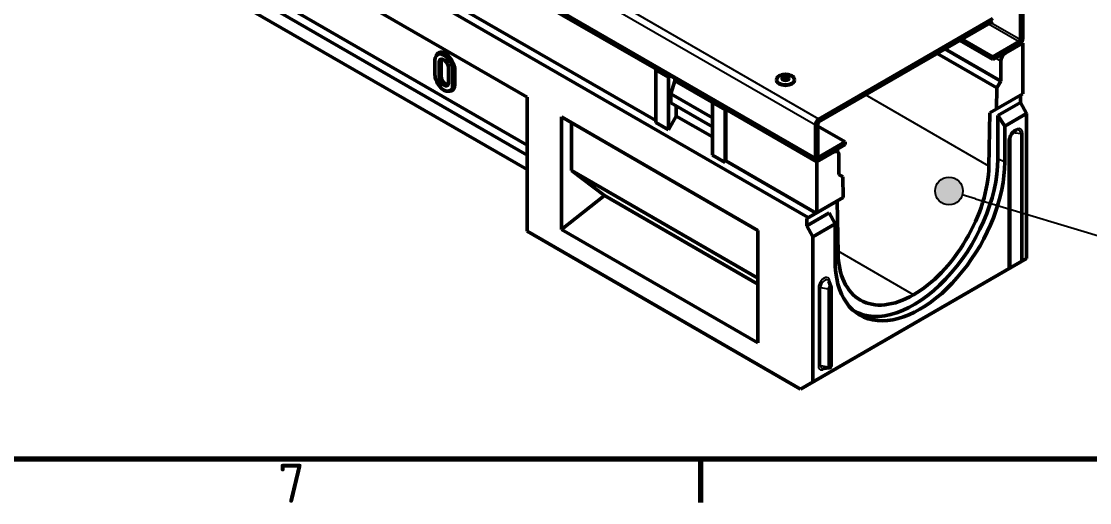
# Model space of a CAD drawing. Header units: millimetres. Extents: x 0 to 2181, y -65 to 1050.
# Drawn here: x 218.4 to 458.8, y 15.3 to 123.6 of the extents above; entities that cross this region are included whole.
import ezdxf

# ---------------------------------------------------------------- set-up
doc = ezdxf.new("R2010")
doc.units = ezdxf.units.MM
doc.header["$LTSCALE"] = 2.5
for name, color, linetype, lineweight in [('Rahmen (ISO)', 7, 'Continuous', 70), ('Sichtbar (ISO)', 7, 'Continuous', 50), ('Sichtbar schmal (ISO)', 7, 'Continuous', 25), ('Symbol (ISO)', 7, 'Continuous', 25)]:
    doc.layers.add(name, color=color, linetype=linetype, lineweight=lineweight)
doc.styles.add('Notiztext (DIN)', font='isocpeur.ttf')

# ---------------------------------------------------------------- blocks, each defined once
blk = doc.blocks.new('Ränder Standardrahmen')
at = {"layer": 'Rahmen (ISO)'}
blk.add_line((148.5, 10), (148.5, 6.1), dxfattribs=at)
at = {"layer": 'Rahmen (ISO)', "flags": 128}
blk.add_lwpolyline([(10, 10), (10, 410), (584, 410), (584, 10), (10, 10)], dxfattribs=at)
at = {"layer": 'Rahmen (ISO)', "color": 179, "insert": (110.452, 6.1), "char_height": 3.5, "attachment_point": 7, "style": 'Notiztext (DIN)'}
blk.add_mtext('7', dxfattribs=at)
blk = doc.blocks.new('Führungslinientext2')
at = {"layer": 'Symbol (ISO)'}
h = blk.add_hatch(color=256, dxfattribs=at)
edge = h.paths.add_edge_path(flags=0)
edge.add_arc((170.861, 34.161), 1.25, 0, 360)
for p, q in [((173.255, 33.44), (172.058, 33.8)), ((173.255, 33.44), (212.855, 21.52)), ((212.855, 21.52), (215.355, 21.52)), ((215.355, 21.52), (253.865, 21.52))]:
    blk.add_line(p, q, dxfattribs=at)
blk.add_circle((170.861, 34.161), 1.25, dxfattribs=at)
at = {"layer": 'Symbol (ISO)', "char_height": 3.5, "attachment_point": 7, "style": 'Notiztext (DIN)'}
for s, insert in [('Z-100 Rinne Nr. 0', (215.658, 29.04)), ('Art.-Nr. 02500000', (215.658, 22.808))]:
    blk.add_mtext(s, dxfattribs=dict(at, insert=insert))

msp = doc.modelspace()

# ---------------------------------------------------------------- linework, layer by layer
at = {"layer": 'Sichtbar (ISO)'}
for p, q in [((397.311, 92.346), (44.111, 296.266)), ((395.487, 79.389), (44.055, 282.288)), ((443.217, 119.499), (443.217, 171.755)), ((443.747, 172.061), (443.747, 119.805)), ((332.201, 106.537), (223.66, 169.203)), ((332.201, 95.743), (225.896, 157.119)), ((332.201, 93.473), (238.865, 147.361)), ((361.369, 112.763), (306.215, 144.606)), ((332.201, 90.207), (238.865, 144.095)), ((361.192, 101.23), (306.215, 132.971)), ((397.874, 101.587), (437.011, 124.183)), ((437.011, 123.571), (397.874, 100.975)), ((429.605, 119.295), (437.03, 115.008)), ((430.135, 119.601), (437.03, 115.621)), ((437.03, 115.621), (442.952, 119.04)), ((442.952, 118.427), (437.03, 115.008)), ((443.747, 118.683), (439.858, 116.437)), ((443.747, 118.683), (443.419, 118.872)), ((443.747, 107.252), (443.747, 118.683)), ((311.739, 115.83), (311.981, 116.173)), ((437.914, 108.578), (424.479, 116.335)), ((438.797, 110.109), (426.246, 117.356)), ((437.03, 115.008), (437.03, 115.621)), ((311.47, 111.566), (311.47, 114.832)), ((312.391, 111.034), (312.391, 114.3)), ((312.874, 114.43), (312.874, 111.164)), ((314.534, 113.063), (314.534, 109.797)), ((438.797, 114.6), (438.797, 110.109)), ((315.455, 112.531), (315.455, 109.265)), ((315.938, 112.661), (315.938, 109.395)), ((361.369, 112.763), (361.192, 112.661)), ((361.192, 112.661), (364.021, 111.028)), ((361.192, 100.822), (361.192, 112.661)), ((364.021, 111.028), (364.487, 111.297)), ((364.021, 111.028), (364.021, 99.189)), ((365.435, 110.211), (365.435, 110.75)), ((364.551, 107.252), (365.435, 110.211)), ((376.749, 103.679), (365.435, 110.211)), ((388.361, 110.313), (388.361, 110.435)), ((392.361, 110.313), (392.361, 110.435)), ((437.914, 108.578), (437.821, 103.83)), ((438.797, 110.109), (437.914, 108.578)), ((314.462, 107.848), (314.88, 107.886)), ((332.201, 76.327), (332.201, 106.537)), ((364.551, 105.21), (364.551, 107.252)), ((373.92, 101.842), (364.551, 107.252)), ((436.375, 102.995), (443.747, 107.252)), ((443.217, 106.945), (443.217, 105.312)), ((373.92, 99.801), (364.551, 105.21)), ((365.789, 102.251), (365.789, 104.496)), ((374.386, 105.581), (373.92, 105.312)), ((373.92, 93.473), (373.92, 105.312)), ((376.926, 103.782), (376.749, 103.679)), ((376.749, 103.679), (376.749, 91.84)), ((397.432, 91.942), (376.926, 103.782)), ((376.926, 103.782), (376.926, 92.146)), ((438.162, 102.394), (443.217, 105.312)), ((443.217, 105.312), (444.631, 102.863)), ((384.173, 76.531), (339.979, 102.046)), ((339.979, 76.735), (339.979, 102.046)), ((365.789, 102.251), (364.021, 99.189)), ((373.92, 97.556), (365.789, 102.251)), ((436.141, 90.985), (436.375, 102.995)), ((438.162, 92.596), (438.162, 102.394)), ((439.7, 100.016), (438.162, 102.394)), ((444.631, 102.863), (439.7, 100.016)), ((444.631, 70.203), (444.631, 102.863)), ((342.173, 100.78), (342.173, 89.986)), ((364.021, 99.189), (361.192, 100.822)), ((397.078, 92.861), (397.078, 100.209)), ((397.608, 100.516), (397.608, 93.167)), ((403.796, 96.433), (397.608, 100.005)), ((439.7, 100.016), (439.7, 91.851)), ((397.874, 93.014), (403.796, 96.433)), ((403.796, 96.433), (403.796, 95.821)), ((440.703, 67.935), (440.703, 96.632)), ((401.321, 94.188), (397.432, 91.942)), ((403.796, 95.821), (397.874, 92.402)), ((402.071, 94.262), (401.583, 94.543)), ((376.749, 91.84), (373.92, 93.473)), ((376.926, 92.146), (376.749, 91.84)), ((397.255, 80.409), (376.926, 92.146)), ((397.432, 91.942), (397.432, 80.511)), ((402.381, 89.085), (402.381, 93.575)), ((384.173, 65.737), (342.173, 89.986)), ((342.173, 89.986), (349.642, 84.341)), ((403.265, 88.574), (402.381, 89.085)), ((403.358, 83.933), (403.265, 88.574)), ((339.979, 76.735), (349.642, 84.341)), ((349.642, 84.341), (384.173, 64.404)), ((395.134, 79.185), (403.358, 83.933)), ((401.976, 83.135), (402.209, 71.394)), ((395.134, 77.552), (400.225, 80.491)), ((400.225, 80.491), (401.516, 77.97)), ((395.134, 77.552), (395.134, 79.185)), ((396.548, 75.102), (395.134, 77.552)), ((401.516, 77.97), (396.548, 75.102)), ((401.516, 69.805), (401.516, 77.97)), ((332.201, 76.327), (393.719, 40.809)), ((339.979, 76.735), (384.173, 51.22)), ((384.173, 51.22), (384.173, 76.531)), ((396.548, 42.442), (396.548, 75.102)), ((444.631, 70.203), (393.719, 40.809)), ((400.602, 63.909), (400.113, 65.104)), ((400.642, 63.705), (400.642, 46.15)), ((400.155, 45.58), (398.876, 45.406))]:
    msp.add_line(p, q, dxfattribs=at)
for centre, major_axis, start_param, end_param in [((442.952, 119.346), (-0.562, -0.974), 0.7853982, 2.3561945), ((442.952, 119.346), (0.187, 0.325), 3.9269908, 5.4977871), ((313.463, 113.682), (-1.409, 2.44), 3.9269908, 7.0685835), ((313.816, 113.886), (-1.5, 2.598), 3.9269908, 6.5434805), ((439.858, 115.212), (-0.75, -1.299), 3.9269908, 5.4977871), ((313.463, 113.682), (-0.758, 1.312), 3.9269908, 7.0685835), ((313.816, 113.886), (-0.667, 1.155), 6.2734206, 7.0685835), ((313.463, 110.416), (1.409, -2.44), 3.9269908, 7.0685835), ((313.463, 110.416), (0.758, -1.312), 3.9269908, 7.0685835), ((313.816, 110.62), (0.667, -1.155), 3.9269908, 6.29295), ((390.361, 110.313), (-0.75, 0), 3.6324753, 5.7923026), ((313.816, 110.62), (1.5, -2.598), 6.0228901, 7.0685835), ((390.361, 110.313), (2, 0), 3.1415927, 6.2831853), ((397.874, 100.669), (0.562, 0.974), 0.7853982, 2.3561945), ((397.874, 100.669), (-0.187, -0.325), 3.9269908, 5.4977871), ((401.321, 92.963), (0.75, 1.299), 5.4977871, 7.0685835), ((397.874, 93.32), (-0.562, -0.974), 5.4977871, 7.0685835), ((397.874, 93.32), (-0.187, -0.325), 5.4977871, 7.0685835), ((420.608, 80.828), (-13.5, -23.383), 5.4977871, 8.6393798), ((419.193, 81.645), (-13.413, -23.231), 6.2738395, 8.6393798)]:
    msp.add_ellipse(centre, major_axis=major_axis, ratio=0.5773503, start_param=start_param, end_param=end_param, dxfattribs=at)
msp.add_ellipse((390.361, 110.722), major_axis=(0.75, 0), ratio=0.5773503, dxfattribs=at)
for points, knots in [([(392.361, 110.435), (392.361, 110.559), (392.33, 110.683), (392.212, 110.92), (392.121, 111.034), (391.883, 111.243), (391.731, 111.337), (391.387, 111.492), (391.193, 111.553), (390.786, 111.633), (390.573, 111.654), (390.146, 111.653), (389.933, 111.633), (389.528, 111.553), (389.336, 111.493), (388.989, 111.337), (388.836, 111.241), (388.587, 111.021), (388.491, 110.896), (388.385, 110.656), (388.361, 110.546), (388.361, 110.435)], [3.9269908, 3.9269908, 3.9269908, 3.9269908, 4.2068125, 4.2068125, 4.5074231, 4.5074231, 4.8351205, 4.8351205, 5.1678559, 5.1678559, 5.4985928, 5.4985928, 5.8283481, 5.8283481, 6.1590886, 6.1590886, 6.4918197, 6.4918197, 6.8193411, 6.8193411, 7.0685835, 7.0685835, 7.0685835, 7.0685835]), ([(440.703, 96.632), (440.703, 96.764), (440.719, 96.913), (440.787, 97.232), (440.841, 97.403), (440.983, 97.748), (441.072, 97.921), (441.277, 98.249), (441.393, 98.403), (441.636, 98.672), (441.763, 98.788), (442.008, 98.971), (442.127, 99.038), (442.321, 99.12), (442.4, 99.141), (442.466, 99.15)], [0, 0, 0, 0, 0.2751585, 0.2751585, 0.5585912, 0.5585912, 0.8483392, 0.8483392, 1.1395659, 1.1395659, 1.4270277, 1.4270277, 1.7063702, 1.7063702, 1.9356602, 1.9356602, 1.9356602, 1.9356602]), ([(419.175, 62.038), (421.33, 63.282), (423.466, 64.989), (427.52, 69.199), (429.392, 71.68), (432.568, 77.063), (433.84, 79.913), (435.61, 85.612), (436.091, 88.405), (436.141, 90.985)], [-7.4539802, -7.4539802, -7.4539802, -7.4539802, -5.6252804, -5.6252804, -3.7501869, -3.7501869, -1.8750935, -1.8750935, 0, 0, 0, 0]), ([(402.209, 71.394), (402.258, 68.934), (402.717, 66.745), (404.427, 63.094), (405.681, 61.689), (408.827, 59.92), (410.688, 59.574), (414.777, 59.997), (416.965, 60.762), (419.175, 62.038)], [-7.4539802, -7.4539802, -7.4539802, -7.4539802, -5.6252804, -5.6252804, -3.7501869, -3.7501869, -1.8750935, -1.8750935, 0, 0, 0, 0]), ([(400.602, 63.909), (400.608, 63.894), (400.614, 63.878), (400.623, 63.849), (400.626, 63.834), (400.632, 63.806), (400.635, 63.793), (400.638, 63.766), (400.64, 63.753), (400.641, 63.728), (400.642, 63.716), (400.642, 63.705)], [2.77672883, 2.77672883, 2.77672883, 2.77672883, 2.84970159, 2.84970159, 2.92267436, 2.92267436, 2.99564712, 2.99564712, 3.06861989, 3.06861989, 3.14159265, 3.14159265, 3.14159265, 3.14159265]), ([(400.642, 46.15), (400.642, 46.091), (400.633, 46.041), (400.607, 45.949), (400.589, 45.908), (400.546, 45.83), (400.52, 45.794), (400.456, 45.723), (400.418, 45.689), (400.317, 45.626), (400.253, 45.596), (400.164, 45.581), (400.159, 45.581), (400.155, 45.58)], [3.1415927, 3.1415927, 3.1415927, 3.1415927, 3.5119316, 3.5119316, 3.8990636, 3.8990636, 4.2861957, 4.2861957, 4.6733277, 4.6733277, 5.0580378, 5.0580378, 5.0772528, 5.0772528, 5.0772528, 5.0772528])]:
    msp.add_open_spline(points, degree=3, knots=knots, dxfattribs=at)
at = {"layer": 'Sichtbar schmal (ISO)'}
for p, q in [((397.874, 101.587), (44.674, 305.507)), ((397.078, 100.209), (43.878, 304.129)), ((397.078, 92.861), (43.878, 296.781)), ((436.057, 123.02), (442.952, 119.04)), ((436.588, 123.326), (443.217, 119.499)), ((439.858, 116.437), (439.681, 116.539)), ((312.874, 114.43), (312.391, 114.3)), ((438.797, 114.6), (437.56, 115.315)), ((312.874, 111.164), (312.391, 111.034)), ((315.938, 112.661), (315.455, 112.531)), ((315.938, 109.395), (315.455, 109.265)), ((436.141, 90.985), (408.356, 107.027)), ((440.556, 96.428), (440.556, 67.85)), ((441.079, 68.152), (441.079, 97.923)), ((443.31, 98.222), (441.485, 98.504)), ((443.31, 98.222), (443.31, 69.44)), ((443.793, 69.719), (443.793, 98.296)), ((401.321, 94.188), (401.144, 94.29)), ((397.874, 93.014), (397.608, 93.167)), ((439.7, 91.851), (438.162, 92.596)), ((419.175, 62.038), (402.2, 71.839)), ((400.306, 64.633), (400.306, 65.024)), ((397.776, 63.564), (397.776, 46.009)), ((398.259, 46.084), (398.259, 63.639)), ((398.259, 63.639), (399.932, 63.38)), ((399.932, 63.38), (399.932, 45.825)), ((400.415, 45.9), (400.415, 63.454)), ((400.495, 63.501), (400.495, 45.946)), ((398.259, 46.084), (399.932, 45.825))]:
    msp.add_line(p, q, dxfattribs=at)
for centre, major_axis in [((390.361, 110.548), (1.911, 0)), ((390.361, 110.722), (0.9, 0))]:
    msp.add_ellipse(centre, major_axis=major_axis, ratio=0.5773503, dxfattribs=at)
for centre, major_axis, start_param, end_param in [((390.361, 110.435), (-2, 0), 0, 3.1415927), ((442.174, 97.362), (1.144, 1.982), 5.4977871, 8.6393798), ((441.998, 97.464), (0.928, 1.607), 5.4977871, 6.7037196), ((440.203, 96.632), (0.5, 0), 5.4977871, 6.2831853), ((443.439, 98.501), (-0.5, 0), 1.3089969, 2.3561945), ((399.041, 64.294), (0.894, 1.549), 5.4977871, 8.6393798), ((399.218, 64.192), (0.678, 1.174), 5.862651, 8.6393798), ((400.659, 64.82), (-0.5, 0), 5.4977871, 5.9360416), ((398.13, 63.36), (0.5, 0), 1.3089969, 2.3561945), ((400.278, 63.58), (0.245, 0.424), 5.862651, 8.6393798), ((400.062, 63.659), (-0.5, 0), 1.3089969, 2.3561945), ((400.455, 63.478), (0.0283, 0.049), 5.4977871, 8.6393798), ((400.142, 63.705), (0.5, 0), 5.4977871, 6.2831853), ((398.13, 45.805), (-0.5, 0), 4.4505896, 5.4977871), ((399.041, 46.739), (-0.894, -1.549), 5.4977871, 7.2797904), ((399.218, 46.637), (-0.678, -1.174), 5.4977871, 6.7037196), ((400.062, 46.104), (-0.5, 0), 1.3089969, 2.3561945), ((400.278, 46.025), (-0.245, -0.424), 5.4977871, 6.7037196), ((400.455, 45.923), (-0.0283, -0.049), 5.4977871, 8.6393798), ((400.142, 46.15), (0.5, 0), 5.4977871, 6.2831853)]:
    msp.add_ellipse(centre, major_axis=major_axis, ratio=0.5773503, start_param=start_param, end_param=end_param, dxfattribs=at)

# ---------------------------------------------------------------- block references
at = {"xscale": 2.5, "yscale": 2.5, "zscale": 2.5}
msp.add_blockref('Ränder Standardrahmen', (0, 0), dxfattribs=at)
at = {"layer": 'Symbol (ISO)', "xscale": 2.5, "yscale": 2.5, "zscale": 2.5}
msp.add_blockref('Führungslinientext2', (0, 0), dxfattribs=at)

doc.saveas('drawing.dxf')
